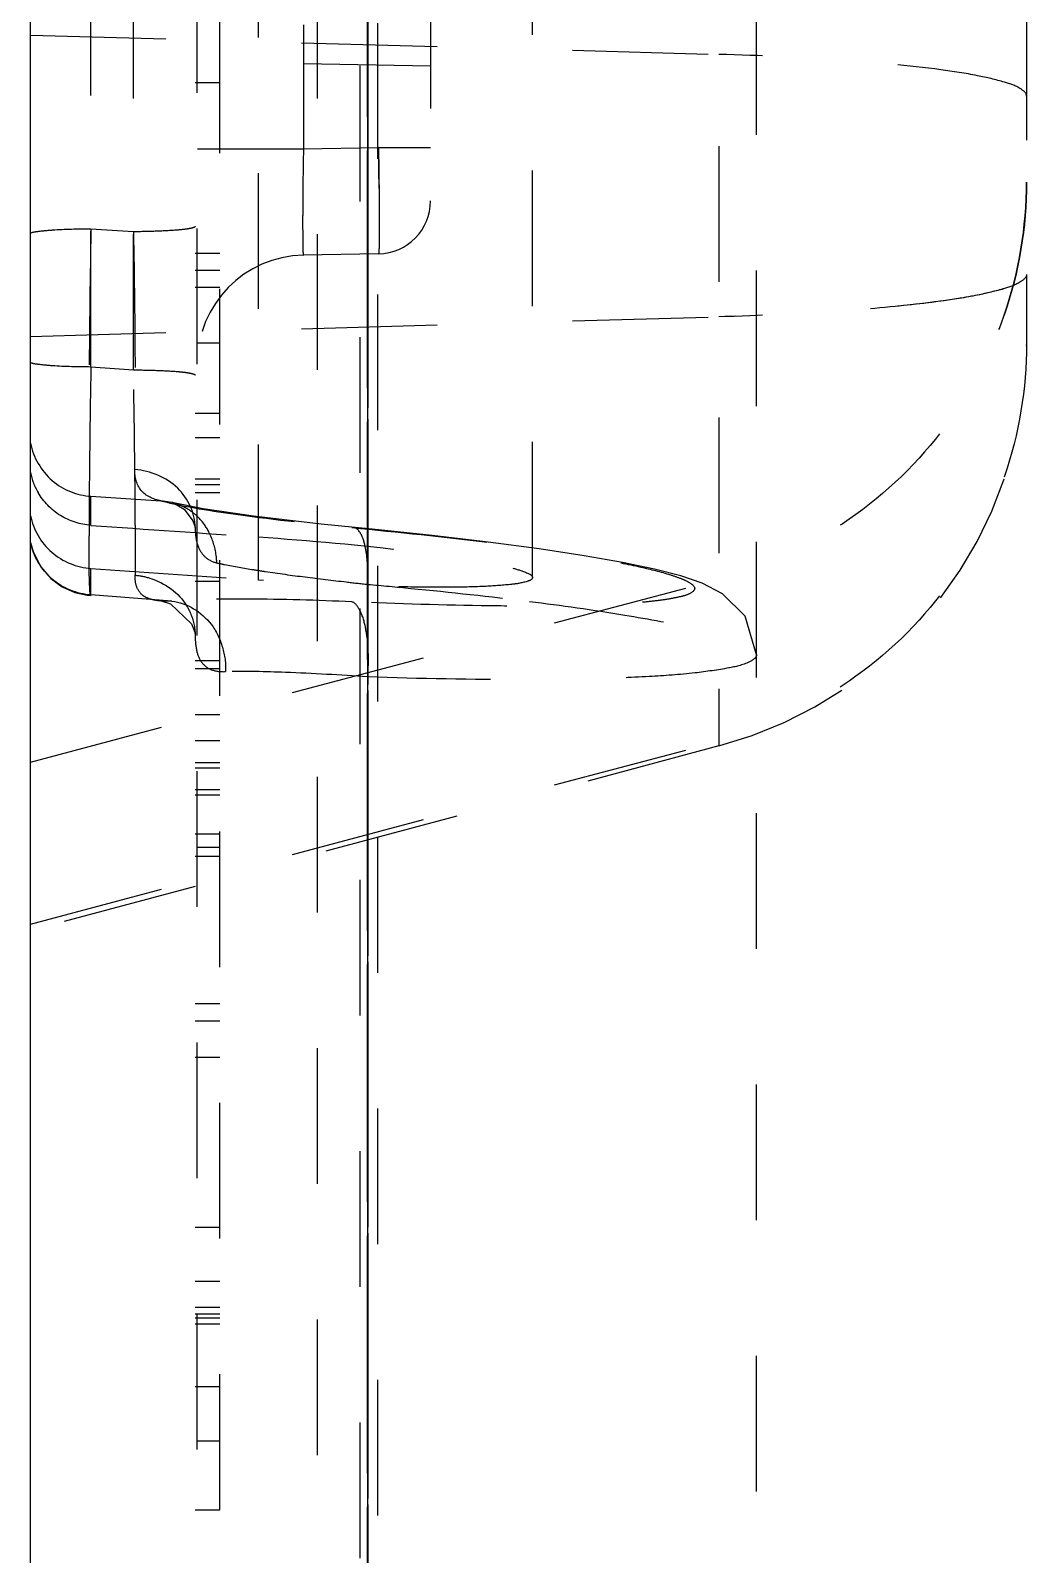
# Model space of a CAD drawing. Header units: millimetres. Extents: x 3400 to 4389, y -3437 to -1630.
# Drawn here: x 4182.7 to 4194.7, y -2066.03 to -2047.68 of the extents above; entities that cross this region are included whole.
import ezdxf

# ---------------------------------------------------------------- set-up
doc = ezdxf.new("R2010")
doc.units = ezdxf.units.MM
doc.header["$LTSCALE"] = 16.335
doc.linetypes.add('HIDDEN', pattern=[0.2, 0.1, -0.1])
doc.layers.get('0').update_dxf_attribs({"linetype": 'CONTINUOUS'})
doc.layers.add('DEFAULT_2', color=8, linetype='HIDDEN')

msp = doc.modelspace()

# ---------------------------------------------------------------- linework, layer by layer
at = {"color": 7, "linetype": 'Continuous'}
msp.add_line((4182.698, -2345.761), (4182.698, -2005.629), dxfattribs=at)
at = {"layer": 'DEFAULT_2', "color": 8, "linetype": 'HIDDEN'}
for p, q in [((4186.154, -1821.443), (4186.154, -2230.079)), ((4186.88, -1822.169), (4186.88, -2229.352)), ((4186.667, -1822.682), (4186.667, -2228.84)), ((4184.709, -1824.642), (4184.698, -2236.576)), ((4191.445, -2189.417), (4191.445, -1863.401)), ((4186.761, -2089.762), (4186.761, -1971.862)), ((4186.76, -2120.591), (4186.76, -1976.201)), ((4186.761, -2109.517), (4186.761, -1978.364)), ((4186.761, -2119.504), (4186.761, -1989.589)), ((4190.992, -2019.668), (4190.992, -2056.293)), ((4194.698, -2024.498), (4194.698, -2051.454)), ((4187.519, -2030.651), (4187.519, -2049.73)), ((4185.987, -2031.274), (4185.987, -2049.108)), ((4186.76, -2076.893), (4186.76, -2033.876)), ((4184.981, -2065.49), (4184.981, -2041.254)), ((4185.444, -2054.297), (4185.444, -2043.448)), ((4188.746, -2054.266), (4188.746, -2043.477)), ((4186.761, -2044.056), (4186.761, -2053.695)), ((4186.76, -2044.093), (4186.76, -2053.729)), ((4186.76, -2044.102), (4186.76, -2053.728)), ((4183.938, -2051.766), (4183.938, -2045.925)), ((4183.427, -2051.727), (4183.427, -2045.964)), ((4186.761, -2046.803), (4186.761, -2047.707)), ((4186.761, -2046.804), (4186.761, -2047.707)), ((4182.698, -2047.736), (4190.992, -2047.967)), ((4186.761, -2047.707), (4186.761, -2048.081)), ((4186.761, -2047.707), (4186.761, -2048.081)), ((4187.519, -2048.108), (4185.986, -2048.081)), ((4186.761, -2048.081), (4186.761, -2049.094)), ((4186.761, -2048.081), (4186.761, -2049.094)), ((4184.981, -2048.311), (4184.682, -2048.311)), ((4185.987, -2049.108), (4184.709, -2049.108)), ((4186.891, -2049.092), (4185.987, -2049.108)), ((4186.761, -2049.092), (4186.76, -2182.998)), ((4186.761, -2049.094), (4186.761, -2049.734)), ((4187.519, -2049.092), (4186.891, -2049.092)), ((4186.761, -2049.734), (4186.761, -2050.391)), ((4183.938, -2050.103), (4183.427, -2050.07)), ((4184.981, -2050.364), (4184.682, -2050.364)), ((4186.891, -2050.369), (4185.987, -2050.384)), ((4184.981, -2050.568), (4184.682, -2050.568)), ((4184.981, -2050.773), (4184.682, -2050.773)), ((4182.698, -2051.362), (4190.992, -2051.127)), ((4184.981, -2051.443), (4184.709, -2051.443)), ((4183.427, -2051.727), (4183.938, -2051.766)), ((4184.981, -2052.292), (4184.682, -2052.292)), ((4184.981, -2052.582), (4184.682, -2052.582)), ((4184.682, -2053.078), (4184.981, -2053.078)), ((4184.981, -2053.151), (4184.682, -2053.151)), ((4184.682, -2053.242), (4184.981, -2053.242)), ((4183.427, -2053.637), (4183.427, -2053.288)), ((4183.427, -2053.288), (4184.268, -2053.342)), ((4184.403, -2053.361), (4184.268, -2053.342)), ((4184.415, -2053.364), (4184.403, -2053.361)), ((4184.655, -2053.584), (4184.681, -2053.659)), ((4184.681, -2053.659), (4184.682, -2053.662)), ((4186.59, -2053.664), (4186.571, -2053.665)), ((4186.76, -2053.729), (4186.76, -2053.963)), ((4186.761, -2053.695), (4186.761, -2053.922)), ((4186.76, -2053.963), (4186.76, -2076.893)), ((4186.761, -2053.922), (4186.761, -2077)), ((4183.427, -2054.476), (4183.427, -2054.157)), ((4183.427, -2054.157), (4185.444, -2054.297)), ((4182.698, -2056.488), (4190.992, -2054.287)), ((4184.981, -2054.312), (4184.682, -2054.312)), ((4186.76, -2054.348), (4186.76, -2076.238)), ((4183.427, -2054.476), (4183.423, -2054.485)), ((4183.423, -2054.485), (4183.423, -2054.485)), ((4184.402, -2054.549), (4183.427, -2054.476)), ((4184.269, -2054.548), (4184.271, -2054.548)), ((4184.402, -2054.549), (4184.33, -2054.551)), ((4184.638, -2054.824), (4184.677, -2054.925)), ((4184.677, -2054.925), (4184.682, -2054.958)), ((4184.682, -2055.266), (4184.981, -2055.266)), ((4184.981, -2055.367), (4184.682, -2055.367)), ((4186.761, -2195.868), (4186.761, -2055.462)), ((4184.682, -2055.916), (4184.981, -2055.916)), ((4182.698, -2058.438), (4190.992, -2056.237)), ((4190.992, -2056.293), (4182.698, -2058.516)), ((4184.682, -2056.23), (4184.981, -2056.23)), ((4184.981, -2056.496), (4184.682, -2056.496)), ((4184.682, -2056.559), (4184.981, -2056.559)), ((4184.981, -2056.821), (4184.682, -2056.821)), ((4184.682, -2056.884), (4184.981, -2056.884)), ((4184.981, -2057.356), (4184.682, -2057.356)), ((4184.682, -2057.621), (4184.981, -2057.621)), ((4184.981, -2057.517), (4184.709, -2057.517)), ((4184.682, -2059.393), (4184.981, -2059.393)), ((4184.981, -2059.606), (4184.682, -2059.606)), ((4184.682, -2060.043), (4184.981, -2060.043)), ((4184.981, -2062.092), (4184.682, -2062.092)), ((4184.981, -2062.742), (4184.682, -2062.742)), ((4184.981, -2063.057), (4184.682, -2063.057)), ((4184.981, -2063.137), (4184.682, -2063.137)), ((4184.682, -2063.18), (4184.981, -2063.18)), ((4184.981, -2063.256), (4184.682, -2063.256)), ((4184.682, -2064.008), (4184.981, -2064.008)), ((4184.709, -2064.661), (4184.981, -2064.661)), ((4184.682, -2065.49), (4184.981, -2065.49))]:
    msp.add_line(p, q, dxfattribs=at)
for points in [[(4186.813, -2053.685), (4186.201, -2053.625), (4185.387, -2053.529), (4184.78, -2053.437), (4184.403, -2053.361)], [(4184.415, -2053.364), (4184.548, -2053.443), (4184.655, -2053.584)], [(4191.445, -2055.198), (4191.308, -2054.733), (4191.034, -2054.461), (4190.79, -2054.335), (4190.532, -2054.247), (4190.216, -2054.165), (4189.832, -2054.085), (4189.368, -2054.004), (4188.826, -2053.922), (4188.213, -2053.84), (4187.538, -2053.761), (4186.813, -2053.685)], [(4182.698, -2053.845), (4182.733, -2053.965), (4182.822, -2054.138), (4182.942, -2054.276), (4183.081, -2054.379), (4183.231, -2054.446), (4183.383, -2054.48), (4183.423, -2054.484)], [(4184.271, -2054.548), (4184.386, -2054.583), (4184.638, -2054.824)]]:
    msp.add_lwpolyline(points, dxfattribs=at)
for centre, radius, start, end in [((4119.55, -2050.278), 67.352, 0.59626, 1.00872), ((4189.752, -2049.498), 4.946, 341.1468, 359.9222), ((4186.88, -2049.73), 0.638, 271, 0), ((4186.009, -2051.684), 1.3, 91, 180), ((4189.818, -2049.516), 4.878, 338.8187, 341.0956), ((4189.698, -2051.463), 5, 285, 0), ((4335.291, -2054.576), 151.891, 178.92528, 179.34577), ((4066.736, -2054.123), 117.226, 0.23915, 1.15242), ((4261.278, -2053.819), 77.874, 179.28114, 179.95882), ((4183.478, -2052.843), 0.796, 191.5588, 210.1235), ((4184.222, -2054.054), 0.715, 58.1011, 74.3944), ((4185.561, -2053.667), 0.878, 179.8927, 184.2173), ((4190.221, -2021.399), 33.129, 262.6911, 263.5557), ((4191.063, -2014.111), 40.466, 263.5296, 263.8969)]:
    msp.add_arc(centre, radius, start, end, dxfattribs=at)
msp.add_ellipse((4041.445, -2031.309), major_axis=(2267.765, -158.092), ratio=0.005466, start_param=-1.507766, end_param=-1.506874, dxfattribs=at)
for points, knots in [([(4194.698, -2048.468), (4194.698, -2048.432), (4194.597, -2048.351), (4194.399, -2048.288), (4194.07, -2048.21), (4193.421, -2048.113), (4192.379, -2048.02), (4191.487, -2047.98), (4190.992, -2047.967)], [0, 0, 0, 0, 0.028451, 0.08521, 0.173563, 0.292004, 0.607579, 1, 1, 1, 1]), ([(4185.987, -2049.108), (4185.984, -2049.27), (4185.98, -2049.507), (4185.978, -2049.808), (4185.977, -2049.999), (4185.978, -2050.155), (4185.979, -2050.263), (4185.981, -2050.325), (4185.981, -2050.358), (4185.985, -2050.372), (4185.984, -2050.384), (4185.987, -2050.384)], [0, 0, 0, 0, 0.382416, 0.555252, 0.706792, 0.831171, 0.923583, 0.956639, 0.980495, 0.994935, 1, 1, 1, 1]), ([(4186.891, -2049.092), (4186.894, -2049.255), (4186.897, -2049.491), (4186.9, -2049.792), (4186.901, -2049.983), (4186.9, -2050.139), (4186.899, -2050.247), (4186.897, -2050.309), (4186.896, -2050.342), (4186.893, -2050.356), (4186.893, -2050.369), (4186.891, -2050.369)], [0, 0, 0, 0, 0.382422, 0.555289, 0.706717, 0.830968, 0.923458, 0.956507, 0.980361, 0.994868, 1, 1, 1, 1]), ([(4194.698, -2049.505), (4194.698, -2050.043), (4194.518, -2051.128), (4193.735, -2052.575), (4192.525, -2053.697), (4191.516, -2054.148), (4190.992, -2054.287)], [0, 0, 0, 0, 0.249078, 0.498636, 0.748955, 1, 1, 1, 1]), ([(4183.427, -2050.07), (4183.271, -2050.071), (4183.058, -2050.075), (4182.816, -2050.097), (4182.727, -2050.109), (4182.698, -2050.12)], [0, 0, 0, 0, 0.636708, 0.872037, 1, 1, 1, 1]), ([(4183.427, -2050.07), (4183.42, -2050.456), (4183.409, -2051.182), (4183.403, -2052.043), (4183.405, -2052.623), (4183.407, -2052.935), (4183.417, -2053.146), (4183.419, -2053.254), (4183.427, -2053.288)], [0, 0, 0, 0, 0.360218, 0.676539, 0.802339, 0.900236, 0.967132, 1, 1, 1, 1]), ([(4184.682, -2050.04), (4184.682, -2050.046), (4184.658, -2050.055), (4184.621, -2050.064), (4184.551, -2050.075), (4184.416, -2050.088), (4184.208, -2050.098), (4184.032, -2050.102), (4183.938, -2050.103)], [0, 0, 0, 0, 0.023527, 0.079995, 0.170687, 0.295035, 0.627409, 1, 1, 1, 1]), ([(4183.938, -2050.103), (4183.95, -2050.656), (4183.959, -2051.611), (4183.964, -2052.565), (4183.956, -2052.966)], [0, 0, 0, 0, 0.580195, 1, 1, 1, 1]), ([(4194.698, -2050.616), (4194.698, -2050.652), (4194.598, -2050.735), (4194.399, -2050.799), (4194.07, -2050.879), (4193.421, -2050.978), (4192.379, -2051.073), (4191.487, -2051.113), (4190.992, -2051.127)], [0, 0, 0, 0, 0.028788, 0.085676, 0.17406, 0.292471, 0.607863, 1, 1, 1, 1]), ([(4194.698, -2050.616), (4194.698, -2050.652), (4194.598, -2050.735), (4194.501, -2050.765), (4194.433, -2050.786)], [0, 0, 0, 0, 0.336012, 1, 1, 1, 1]), ([(4194.433, -2050.786), (4194.259, -2050.84), (4193.82, -2050.923), (4193.05, -2051.016), (4192.079, -2051.087), (4191.371, -2051.116), (4190.992, -2051.127)], [0, 0, 0, 0, 0.157416, 0.385575, 0.672251, 1, 1, 1, 1]), ([(4194.698, -2051.454), (4194.698, -2051.992), (4194.518, -2053.077), (4193.735, -2054.525), (4192.525, -2055.646), (4191.516, -2056.098), (4190.992, -2056.237)], [0, 0, 0, 0, 0.249078, 0.498636, 0.748955, 1, 1, 1, 1]), ([(4182.698, -2051.677), (4182.727, -2051.688), (4182.816, -2051.7), (4183.058, -2051.723), (4183.271, -2051.726), (4183.427, -2051.727)], [0, 0, 0, 0, 0.127963, 0.363292, 1, 1, 1, 1]), ([(4183.938, -2051.766), (4184.032, -2051.766), (4184.208, -2051.77), (4184.416, -2051.78), (4184.551, -2051.793), (4184.621, -2051.804), (4184.658, -2051.813), (4184.682, -2051.823), (4184.682, -2051.828)], [0, 0, 0, 0, 0.37259, 0.704965, 0.829313, 0.920005, 0.976473, 1, 1, 1, 1]), ([(4182.698, -2052.65), (4182.732, -2052.82), (4182.918, -2053.14), (4183.259, -2053.277), (4183.427, -2053.288)], [0, 0, 0, 0, 0.507789, 1, 1, 1, 1]), ([(4184.268, -2053.342), (4184.181, -2053.324), (4183.998, -2053.248), (4183.953, -2053.053), (4183.956, -2052.966)], [0, 0, 0, 0, 0.50656, 1, 1, 1, 1]), ([(4184.682, -2053.662), (4184.681, -2053.49), (4184.509, -2053.124), (4184.143, -2052.981), (4183.956, -2052.966)], [0, 0, 0, 0, 0.478283, 1, 1, 1, 1]), ([(4183.427, -2053.637), (4183.298, -2053.628), (4183.042, -2053.547), (4182.854, -2053.353), (4182.79, -2053.242)], [0, 0, 0, 0, 0.50114, 1, 1, 1, 1]), ([(4184.268, -2053.342), (4184.574, -2053.417), (4185.342, -2053.535), (4186.112, -2053.621), (4186.571, -2053.665)], [0, 0, 0, 0, 0.406526, 1, 1, 1, 1]), ([(4182.698, -2053.522), (4182.732, -2053.688), (4182.916, -2054.007), (4183.257, -2054.145), (4183.427, -2054.157)], [0, 0, 0, 0, 0.498586, 1, 1, 1, 1]), ([(4183.423, -2054.484), (4183.418, -2054.483), (4183.419, -2054.46), (4183.413, -2054.43), (4183.412, -2054.368), (4183.408, -2054.289), (4183.406, -2054.186), (4183.404, -2054.009), (4183.404, -2053.865), (4183.404, -2053.763)], [0, 0, 0, 0, 0.018784, 0.069213, 0.150932, 0.263142, 0.405019, 0.575756, 1, 1, 1, 1]), ([(4183.961, -2053.634), (4183.961, -2053.694), (4183.961, -2053.895), (4183.961, -2054.096), (4183.958, -2054.237)], [0, 0, 0, 0, 0.295714, 1, 1, 1, 1]), ([(4184.943, -2054.09), (4184.942, -2054.059), (4184.932, -2053.931), (4184.893, -2053.806), (4184.849, -2053.72)], [0, 0, 0, 0, 0.241646, 1, 1, 1, 1]), ([(4185.445, -2053.777), (4186.063, -2053.82), (4186.922, -2053.895), (4187.942, -2054.036), (4188.346, -2054.11), (4188.509, -2054.153)], [0, 0, 0, 0, 0.601247, 0.83662, 1, 1, 1, 1]), ([(4186.571, -2053.665), (4187.127, -2053.718), (4187.923, -2053.802), (4188.92, -2053.937), (4189.524, -2054.033), (4190.011, -2054.128), (4190.333, -2054.206), (4190.528, -2054.274), (4190.624, -2054.313), (4190.741, -2054.399), (4190.621, -2054.475), (4190.522, -2054.499), (4190.39, -2054.527), (4190.228, -2054.549), (4189.945, -2054.577), (4189.514, -2054.6), (4188.911, -2054.612), (4187.916, -2054.608), (4187.124, -2054.582), (4186.571, -2054.558)], [0, 0, 0, 0, 0.19986, 0.285853, 0.359413, 0.418662, 0.46262, 0.47867, 0.490722, 0.503543, 0.515778, 0.527447, 0.543096, 0.562707, 0.58621, 0.644516, 0.71703, 0.801948, 1, 1, 1, 1]), ([(4186.726, -2053.869), (4186.719, -2053.84), (4186.696, -2053.764), (4186.643, -2053.669), (4186.59, -2053.664)], [0, 0, 0, 0, 0.362852, 1, 1, 1, 1]), ([(4183.427, -2054.476), (4183.259, -2054.464), (4182.918, -2054.327), (4182.732, -2054.007), (4182.698, -2053.838)], [0, 0, 0, 0, 0.492211, 1, 1, 1, 1]), ([(4184.706, -2053.856), (4184.711, -2053.872), (4184.732, -2053.932), (4184.768, -2053.987), (4184.803, -2054.018)], [0, 0, 0, 0, 0.270685, 1, 1, 1, 1]), ([(4186.761, -2054.348), (4186.762, -2054.305), (4186.765, -2054.146), (4186.754, -2053.984), (4186.726, -2053.869)], [0, 0, 0, 0, 0.263867, 1, 1, 1, 1]), ([(4184.944, -2054.09), (4184.975, -2054.097), (4185.122, -2054.127), (4185.269, -2054.152), (4185.386, -2054.171)], [0, 0, 0, 0, 0.210049, 1, 1, 1, 1]), ([(4185.386, -2054.171), (4185.433, -2054.179), (4185.639, -2054.21), (4185.846, -2054.239), (4186.006, -2054.259)], [0, 0, 0, 0, 0.226767, 1, 1, 1, 1]), ([(4188.509, -2054.153), (4188.569, -2054.169), (4188.642, -2054.191), (4188.746, -2054.239), (4188.746, -2054.266)], [0, 0, 0, 0, 0.699587, 1, 1, 1, 1]), ([(4183.958, -2054.237), (4184.019, -2054.243), (4184.261, -2054.291), (4184.487, -2054.449), (4184.582, -2054.609)], [0, 0, 0, 0, 0.247419, 1, 1, 1, 1]), ([(4184.099, -2054.51), (4184.083, -2054.503), (4184.025, -2054.469), (4183.986, -2054.407), (4183.972, -2054.36)], [0, 0, 0, 0, 0.261757, 1, 1, 1, 1]), ([(4188.746, -2054.266), (4188.746, -2054.292), (4188.632, -2054.331), (4188.466, -2054.354), (4188.151, -2054.377), (4187.751, -2054.385), (4187.255, -2054.382), (4186.477, -2054.359), (4185.865, -2054.326), (4185.444, -2054.297)], [0, 0, 0, 0, 0.02372, 0.081274, 0.173387, 0.296799, 0.447204, 0.61909, 1, 1, 1, 1]), ([(4186.762, -2054.348), (4186.935, -2054.363), (4187.586, -2054.424), (4188.236, -2054.494), (4188.712, -2054.554)], [0, 0, 0, 0, 0.265946, 1, 1, 1, 1]), ([(4186.571, -2054.558), (4186.152, -2054.54), (4185.429, -2054.519), (4184.705, -2054.527), (4184.402, -2054.549)], [0, 0, 0, 0, 0.579711, 1, 1, 1, 1]), ([(4184.402, -2054.549), (4184.584, -2054.57), (4184.861, -2054.743), (4185.024, -2055.097), (4185.053, -2055.3), (4185.049, -2055.399)], [0, 0, 0, 0, 0.475663, 0.742903, 1, 1, 1, 1]), ([(4184.582, -2054.609), (4184.598, -2054.636), (4184.653, -2054.744), (4184.682, -2054.867), (4184.682, -2054.957)], [0, 0, 0, 0, 0.263297, 1, 1, 1, 1]), ([(4186.761, -2055.463), (4186.777, -2055.262), (4186.773, -2054.977), (4186.686, -2054.678), (4186.611, -2054.571), (4186.571, -2054.558)], [0, 0, 0, 0, 0.634434, 0.865554, 1, 1, 1, 1]), ([(4188.712, -2054.554), (4189.094, -2054.602), (4189.768, -2054.696), (4190.545, -2054.838), (4191.01, -2054.955), (4191.239, -2055.034), (4191.38, -2055.098), (4191.445, -2055.165), (4191.445, -2055.193)], [0, 0, 0, 0, 0.40703, 0.718067, 0.83122, 0.915138, 0.970184, 1, 1, 1, 1]), ([(4184.682, -2054.958), (4184.683, -2055.023), (4184.69, -2055.14), (4184.75, -2055.298), (4184.885, -2055.393), (4184.992, -2055.401), (4185.049, -2055.399)], [0, 0, 0, 0, 0.295159, 0.528625, 0.741921, 1, 1, 1, 1]), ([(4191.445, -2055.193), (4191.445, -2055.234), (4191.308, -2055.316), (4191.069, -2055.365), (4190.654, -2055.427), (4190.108, -2055.464), (4189.422, -2055.491), (4188.292, -2055.502), (4187.39, -2055.484), (4186.759, -2055.463)], [0, 0, 0, 0, 0.025683, 0.080623, 0.167116, 0.284135, 0.429754, 0.600342, 1, 1, 1, 1]), ([(4186.761, -2055.463), (4186.43, -2055.44), (4185.861, -2055.408), (4185.29, -2055.393), (4185.05, -2055.399)], [0, 0, 0, 0, 0.580051, 1, 1, 1, 1])]:
    msp.add_open_spline(points, degree=3, knots=knots, dxfattribs=at)
for points in [[(4184.725, -2053.546), (4184.688, -2053.509), (4184.645, -2053.475), (4184.6, -2053.447)], [(4184.849, -2053.72), (4184.816, -2053.657), (4184.775, -2053.597), (4184.725, -2053.546)], [(4184.685, -2053.731), (4184.688, -2053.773), (4184.694, -2053.815), (4184.706, -2053.856)], [(4184.803, -2054.018), (4184.843, -2054.054), (4184.895, -2054.079), (4184.947, -2054.09)], [(4183.972, -2054.36), (4183.961, -2054.32), (4183.958, -2054.278), (4183.958, -2054.237)], [(4184.181, -2054.536), (4184.153, -2054.53), (4184.125, -2054.522), (4184.099, -2054.51)], [(4184.266, -2054.548), (4184.237, -2054.546), (4184.209, -2054.542), (4184.181, -2054.536)], [(4184.33, -2054.551), (4184.31, -2054.55), (4184.29, -2054.55), (4184.271, -2054.548)]]:
    msp.add_open_spline(points, degree=3, dxfattribs=at)

doc.saveas('drawing.dxf')
